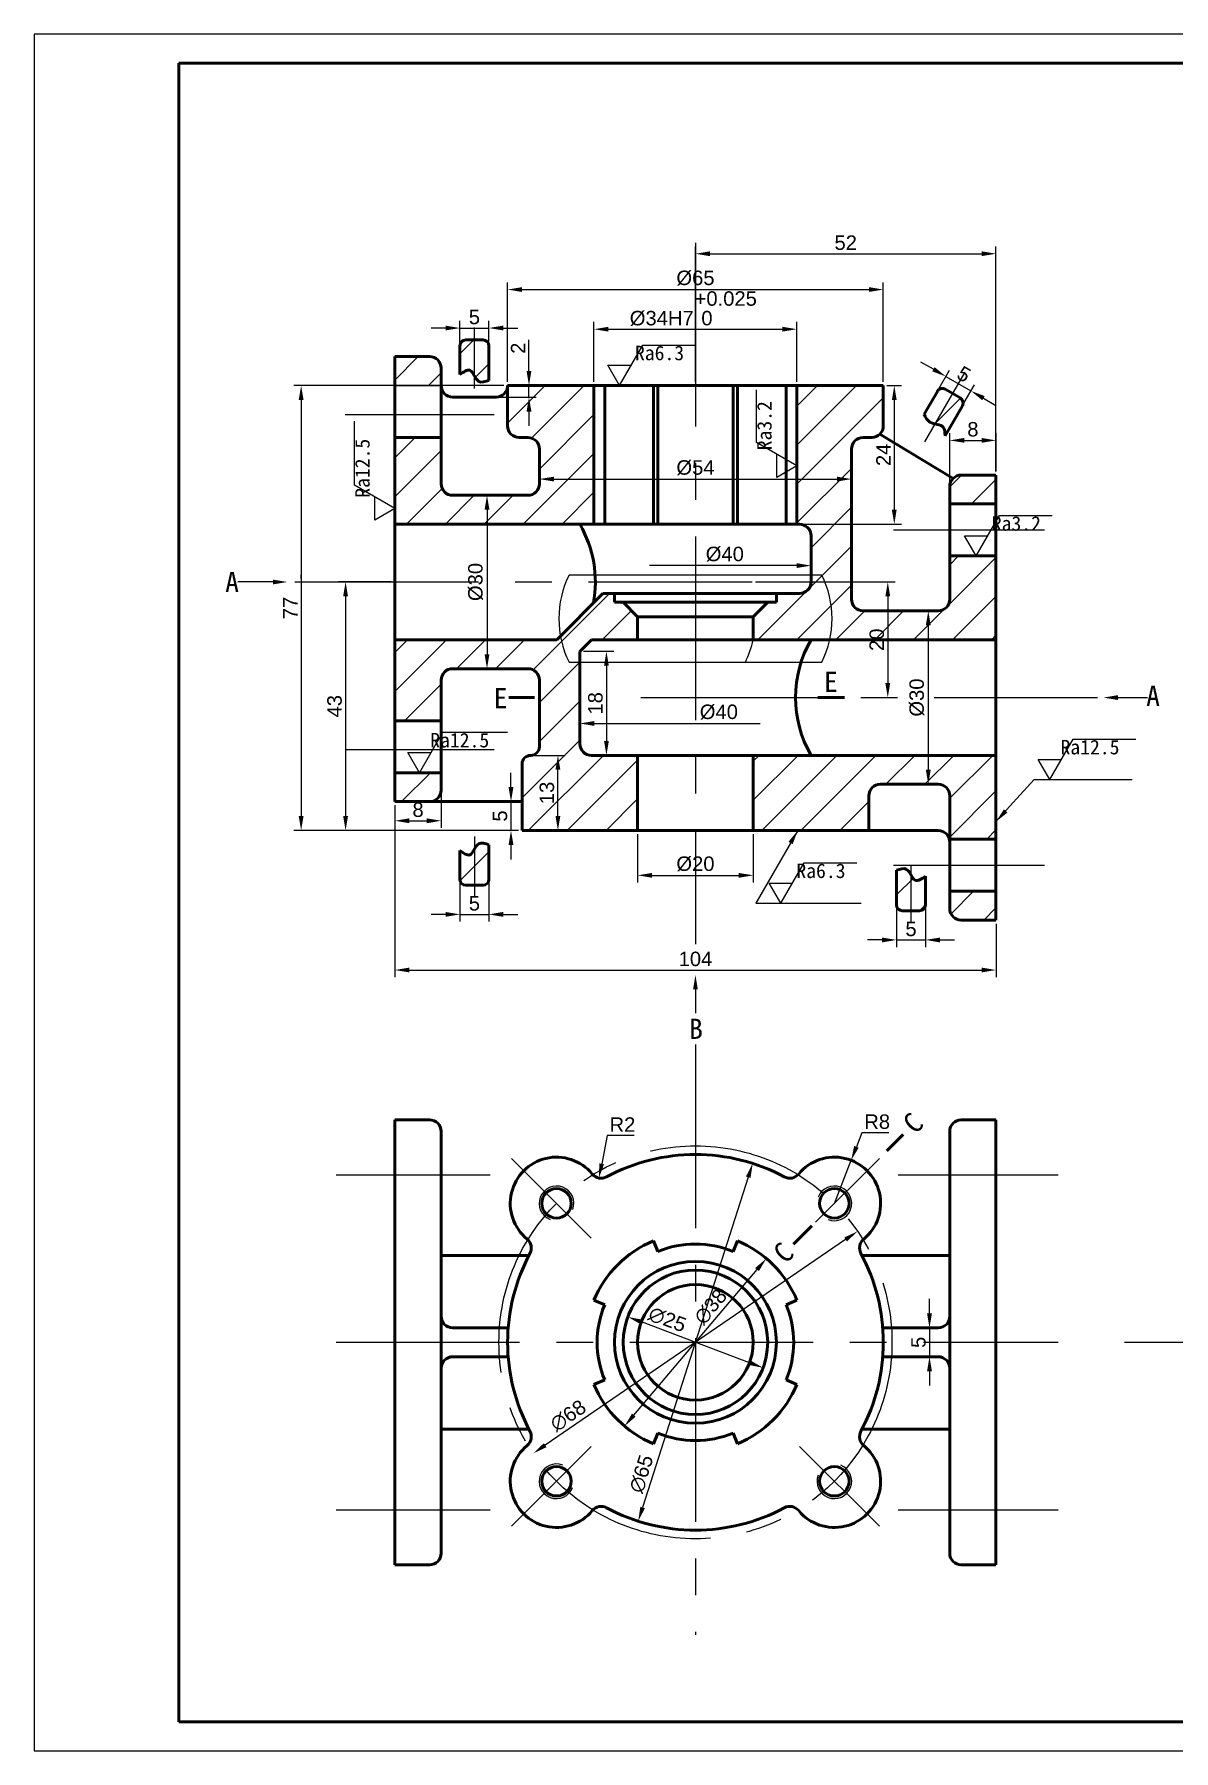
# Model space of a CAD drawing. Header units: millimetres. Extents: x 2036 to 2456, y 1451 to 1748.
# Drawn here: x 2036.3 to 2233.4, y 1450.7 to 1747.7 of the extents above; entities that cross this region are included whole.
import ezdxf

# ---------------------------------------------------------------- set-up
doc = ezdxf.new("R2010")
doc.units = ezdxf.units.MM
doc.linetypes.add('CENTER', pattern=[50.8, 31.75, -6.35, 6.35, -6.35])
doc.styles.get("Standard").update_dxf_attribs({"font": 'arial.ttf'})
doc.styles.add('样式 1', font='')
doc.styles.get('样式 1').set_extended_font_data('FangSong')
doc.dimstyles.new('副本 (4) ISO-25', dxfattribs={"dimtxt": 2.5, "dimasz": 2.5, "dimexe": 1.25, "dimexo": 0.625, "dimtad": 1, "dimtoh": 1, "dimdsep": 46, "dimtxsty": 'Standard', "dimcen": 2.5, "dimadec": 0, "dimazin": 0, "dimtp": 0.025, "dimtfac": 1, "dimtmove": 0, "dimatfit": 3, "dimfxl": 1, "dimarcsym": 0})
doc.dimstyles.new('副本 ISO-25', dxfattribs={"dimtxt": 2.5, "dimasz": 2.5, "dimexe": 1.25, "dimexo": 0.625, "dimtad": 1, "dimtxsty": 'Standard', "dimcen": 2.5, "dimadec": 0, "dimazin": 0, "dimtfac": 1, "dimtmove": 0, "dimatfit": 0, "dimfxl": 1, "dimarcsym": 0})

# ---------------------------------------------------------------- blocks, each defined once
blk = doc.blocks.new('*D11')
at = {"color": 0, "lineweight": -2, "transparency": 16777216}
for p, q in [((2118.21, 1687.53), (2118.21, 1704.76)), ((2120.71, 1703.51), (2180.71, 1703.51)), ((2183.21, 1687.53), (2183.21, 1704.76))]:
    blk.add_line(p, q, dxfattribs=at)
at = {"color": 0, "lineweight": -3, "transparency": 16777216}
for points in [[(2120.71, 1703.93), (2120.71, 1703.1), (2118.21, 1703.51)], [(2180.71, 1703.93), (2180.71, 1703.1), (2183.21, 1703.51)]]:
    blk.add_solid(points, dxfattribs=at)
at = {"layer": 'Defpoints', "color": 0, "lineweight": -3, "transparency": 16777216}
for p in [(2183.21, 1703.51), (2118.21, 1686.91), (2183.21, 1686.91)]:
    blk.add_point(p, dxfattribs=at)
at = {"color": 0, "lineweight": -3, "transparency": 16777216, "insert": (2150.71, 1705.49), "char_height": 2.5, "attachment_point": 5}
blk.add_mtext('%%c65', dxfattribs=at)
blk = doc.blocks.new('*D12')
at = {"color": 0, "lineweight": -2, "transparency": 16777216}
for p, q in [((2191.88, 1689.72), (2189.71, 1690.97)), ((2192.87, 1686.44), (2194.67, 1689.55)), ((2194.04, 1688.47), (2198.37, 1685.97)), ((2197.2, 1683.94), (2199, 1687.05)), ((2200.54, 1684.72), (2202.7, 1683.47))]:
    blk.add_line(p, q, dxfattribs=at)
at = {"color": 0, "lineweight": -3, "transparency": 16777216}
for points in [[(2192.09, 1690.08), (2191.67, 1689.36), (2194.04, 1688.47)], [(2200.75, 1685.08), (2200.33, 1684.36), (2198.37, 1685.97)]]:
    blk.add_solid(points, dxfattribs=at)
at = {"layer": 'Defpoints', "color": 0, "lineweight": -3, "transparency": 16777216}
for p in [(2192.56, 1685.9), (2198.37, 1685.97), (2196.89, 1683.4)]:
    blk.add_point(p, dxfattribs=at)
at = {"color": 0, "lineweight": -3, "transparency": 16777216, "insert": (2197.16, 1688.86), "char_height": 2.5, "attachment_point": 5, "rotation": 330}
blk.add_mtext('5', dxfattribs=at)
blk = doc.blocks.new('*D13')
at = {"color": 0, "lineweight": -2, "transparency": 16777216}
for p, q in [((2107.46, 1696.85), (2104.96, 1696.85)), ((2109.96, 1694.43), (2109.96, 1698.1)), ((2109.96, 1696.85), (2114.96, 1696.85)), ((2114.96, 1694.43), (2114.96, 1698.1)), ((2117.46, 1696.85), (2119.96, 1696.85))]:
    blk.add_line(p, q, dxfattribs=at)
at = {"color": 0, "lineweight": -3, "transparency": 16777216}
for points in [[(2107.46, 1697.27), (2107.46, 1696.44), (2109.96, 1696.85)], [(2117.46, 1697.27), (2117.46, 1696.44), (2114.96, 1696.85)]]:
    blk.add_solid(points, dxfattribs=at)
at = {"layer": 'Defpoints', "color": 0, "lineweight": -3, "transparency": 16777216}
for p in [(2114.96, 1696.85), (2109.96, 1693.8), (2114.96, 1693.8)]:
    blk.add_point(p, dxfattribs=at)
at = {"color": 0, "lineweight": -3, "transparency": 16777216, "insert": (2112.46, 1698.75), "char_height": 2.5, "attachment_point": 5}
blk.add_mtext('5', dxfattribs=at)
blk = doc.blocks.new('*D14')
at = {"color": 0, "lineweight": -2, "transparency": 16777216}
for p, q in [((2109.96, 1600.82), (2109.96, 1594.14)), ((2114.96, 1600.82), (2114.96, 1594.14)), ((2107.46, 1595.39), (2104.96, 1595.39)), ((2109.96, 1595.39), (2114.96, 1595.39)), ((2117.46, 1595.39), (2119.96, 1595.39))]:
    blk.add_line(p, q, dxfattribs=at)
at = {"color": 0, "transparency": 16777216}
for points in [[(2107.46, 1595.81), (2107.46, 1594.97), (2109.96, 1595.39)], [(2117.46, 1595.81), (2117.46, 1594.97), (2114.96, 1595.39)]]:
    blk.add_solid(points, dxfattribs=at)
at = {"layer": 'Defpoints', "color": 0, "transparency": 16777216}
for p in [(2109.96, 1601.44), (2114.96, 1601.44), (2114.96, 1595.39)]:
    blk.add_point(p, dxfattribs=at)
at = {"color": 0, "lineweight": -3, "transparency": 16777216, "insert": (2112.46, 1597.29), "char_height": 2.5, "attachment_point": 5}
blk.add_mtext('5', dxfattribs=at)
blk = doc.blocks.new('*D15')
at = {"color": 0, "lineweight": -2, "transparency": 16777216}
for p, q in [((2185.5, 1596.39), (2185.5, 1589.72)), ((2190.5, 1596.39), (2190.5, 1589.72)), ((2183, 1590.97), (2180.5, 1590.97)), ((2185.5, 1590.97), (2190.5, 1590.97)), ((2193, 1590.97), (2195.5, 1590.97))]:
    blk.add_line(p, q, dxfattribs=at)
at = {"color": 0, "lineweight": -3, "transparency": 16777216}
for points in [[(2183, 1591.38), (2183, 1590.55), (2185.5, 1590.97)], [(2193, 1591.38), (2193, 1590.55), (2190.5, 1590.97)]]:
    blk.add_solid(points, dxfattribs=at)
at = {"layer": 'Defpoints', "color": 0, "lineweight": -3, "transparency": 16777216}
for p in [(2185.5, 1597.01), (2190.5, 1597.01), (2190.5, 1590.97)]:
    blk.add_point(p, dxfattribs=at)
at = {"color": 0, "lineweight": -3, "transparency": 16777216, "insert": (2188, 1592.86), "char_height": 2.5, "attachment_point": 5}
blk.add_mtext('5', dxfattribs=at)
blk = doc.blocks.new('*D16')
at = {"color": 0, "lineweight": -2, "transparency": 16777216}
for p, q in [((2194.71, 1670.03), (2194.71, 1678.66)), ((2202.71, 1672.03), (2202.71, 1678.66)), ((2197.21, 1677.41), (2200.21, 1677.41))]:
    blk.add_line(p, q, dxfattribs=at)
at = {"color": 0, "transparency": 16777216}
for points in [[(2197.21, 1677.83), (2197.21, 1677), (2194.71, 1677.41)], [(2200.21, 1677.83), (2200.21, 1677), (2202.71, 1677.41)]]:
    blk.add_solid(points, dxfattribs=at)
at = {"layer": 'Defpoints', "color": 0, "transparency": 16777216}
for p in [(2202.71, 1677.41), (2194.71, 1669.41), (2202.71, 1671.41)]:
    blk.add_point(p, dxfattribs=at)
at = {"color": 0, "lineweight": -3, "transparency": 16777216, "insert": (2198.71, 1679.32), "char_height": 2.5, "attachment_point": 5}
blk.add_mtext('8', dxfattribs=at)
blk = doc.blocks.new('*D17')
at = {"color": 0, "lineweight": -2, "transparency": 16777216}
for p, q in [((2117.58, 1686.91), (2081.23, 1686.91)), ((2082.48, 1684.41), (2082.48, 1612.41)), ((2120.08, 1609.91), (2081.23, 1609.91))]:
    blk.add_line(p, q, dxfattribs=at)
at = {"color": 0, "lineweight": -3, "transparency": 16777216}
for points in [[(2082.06, 1684.41), (2082.9, 1684.41), (2082.48, 1686.91)], [(2082.06, 1612.41), (2082.9, 1612.41), (2082.48, 1609.91)]]:
    blk.add_solid(points, dxfattribs=at)
at = {"layer": 'Defpoints', "color": 0, "lineweight": -3, "transparency": 16777216}
for p in [(2118.21, 1686.91), (2082.48, 1609.91), (2120.71, 1609.91)]:
    blk.add_point(p, dxfattribs=at)
at = {"color": 0, "lineweight": -3, "transparency": 16777216, "insert": (2080.61, 1648.41), "char_height": 2.5, "attachment_point": 5, "rotation": 90}
blk.add_mtext('77', dxfattribs=at)
blk = doc.blocks.new('*D18')
at = {"color": 0, "lineweight": -2, "transparency": 16777216}
for p, q in [((2098.08, 1652.91), (2088.92, 1652.91)), ((2090.17, 1650.41), (2090.17, 1612.41)), ((2120.08, 1609.91), (2088.92, 1609.91))]:
    blk.add_line(p, q, dxfattribs=at)
at = {"color": 0, "lineweight": -3, "transparency": 16777216}
for points in [[(2089.75, 1650.41), (2090.59, 1650.41), (2090.17, 1652.91)], [(2089.75, 1612.41), (2090.59, 1612.41), (2090.17, 1609.91)]]:
    blk.add_solid(points, dxfattribs=at)
at = {"layer": 'Defpoints', "color": 0, "lineweight": -3, "transparency": 16777216}
for p in [(2098.71, 1652.91), (2090.17, 1609.91), (2120.71, 1609.91)]:
    blk.add_point(p, dxfattribs=at)
at = {"color": 0, "lineweight": -3, "transparency": 16777216, "insert": (2088.27, 1631.41), "char_height": 2.5, "attachment_point": 5, "rotation": 90}
blk.add_mtext('43', dxfattribs=at)
blk = doc.blocks.new('*D19')
at = {"color": 0, "lineweight": -2, "transparency": 16777216}
for p, q in [((2106.71, 1616.28), (2106.71, 1610.34)), ((2098.71, 1614.28), (2098.71, 1610.34)), ((2101.21, 1611.59), (2104.21, 1611.59))]:
    blk.add_line(p, q, dxfattribs=at)
at = {"color": 0, "lineweight": -3, "transparency": 16777216}
for points in [[(2101.21, 1612.01), (2101.21, 1611.17), (2098.71, 1611.59)], [(2104.21, 1612.01), (2104.21, 1611.17), (2106.71, 1611.59)]]:
    blk.add_solid(points, dxfattribs=at)
at = {"layer": 'Defpoints', "color": 0, "lineweight": -3, "transparency": 16777216}
for p in [(2106.71, 1616.91), (2098.71, 1614.91), (2106.71, 1611.59)]:
    blk.add_point(p, dxfattribs=at)
at = {"color": 0, "lineweight": -3, "transparency": 16777216, "insert": (2102.71, 1613.49), "char_height": 2.5, "attachment_point": 5}
blk.add_mtext('8', dxfattribs=at)
blk = doc.blocks.new('*D20')
at = {"color": 0, "lineweight": -2, "transparency": 16777216}
for p, q in [((2122.83, 1622.91), (2128.16, 1622.91)), ((2126.91, 1612.41), (2126.91, 1620.41)), ((2121.33, 1609.91), (2128.16, 1609.91))]:
    blk.add_line(p, q, dxfattribs=at)
at = {"color": 0, "lineweight": -3, "transparency": 16777216}
for points in [[(2126.49, 1620.41), (2127.33, 1620.41), (2126.91, 1622.91)], [(2126.49, 1612.41), (2127.33, 1612.41), (2126.91, 1609.91)]]:
    blk.add_solid(points, dxfattribs=at)
at = {"layer": 'Defpoints', "color": 0, "lineweight": -3, "transparency": 16777216}
for p in [(2122.21, 1622.91), (2126.91, 1622.91), (2120.71, 1609.91)]:
    blk.add_point(p, dxfattribs=at)
at = {"color": 0, "lineweight": -3, "transparency": 16777216, "insert": (2125.01, 1616.41), "char_height": 2.5, "attachment_point": 5, "rotation": 90}
blk.add_mtext('13', dxfattribs=at)
blk = doc.blocks.new('*D21')
at = {"color": 0, "lineweight": -2, "transparency": 16777216}
for p, q in [((2098.71, 1614.28), (2098.71, 1584.51)), ((2202.71, 1593.78), (2202.71, 1584.51)), ((2101.21, 1585.76), (2200.21, 1585.76))]:
    blk.add_line(p, q, dxfattribs=at)
at = {"color": 0, "lineweight": -3, "transparency": 16777216}
for points in [[(2101.21, 1586.18), (2101.21, 1585.35), (2098.71, 1585.76)], [(2200.21, 1586.18), (2200.21, 1585.35), (2202.71, 1585.76)]]:
    blk.add_solid(points, dxfattribs=at)
at = {"layer": 'Defpoints', "color": 0, "lineweight": -3, "transparency": 16777216}
for p in [(2098.71, 1614.91), (2202.71, 1594.41), (2202.71, 1585.76)]:
    blk.add_point(p, dxfattribs=at)
at = {"color": 0, "lineweight": -3, "transparency": 16777216, "insert": (2150.71, 1587.67), "char_height": 2.5, "attachment_point": 5}
blk.add_mtext('104', dxfattribs=at)
blk = doc.blocks.new('*D22')
at = {"color": 0, "lineweight": -2, "transparency": 16777216}
for p, q in [((2118.79, 1617.41), (2118.79, 1619.91)), ((2120.08, 1614.91), (2117.54, 1614.91)), ((2118.79, 1614.91), (2118.79, 1609.91)), ((2120.08, 1609.91), (2117.54, 1609.91)), ((2118.79, 1607.41), (2118.79, 1604.91))]:
    blk.add_line(p, q, dxfattribs=at)
at = {"color": 0, "lineweight": -3, "transparency": 16777216}
for points in [[(2118.37, 1617.41), (2119.21, 1617.41), (2118.79, 1614.91)], [(2118.37, 1607.41), (2119.21, 1607.41), (2118.79, 1609.91)]]:
    blk.add_solid(points, dxfattribs=at)
at = {"layer": 'Defpoints', "color": 0, "lineweight": -3, "transparency": 16777216}
for p in [(2120.71, 1614.91), (2118.79, 1609.91), (2120.71, 1609.91)]:
    blk.add_point(p, dxfattribs=at)
at = {"color": 0, "lineweight": -3, "transparency": 16777216, "insert": (2116.89, 1612.41), "char_height": 2.5, "attachment_point": 5, "rotation": 90}
blk.add_mtext('5', dxfattribs=at)
blk = doc.blocks.new('*D23')
at = {"color": 0, "lineweight": -2, "transparency": 16777216}
for p, q in [((2131.33, 1640.91), (2136.56, 1640.91)), ((2135.31, 1638.41), (2135.31, 1625.41)), ((2133.33, 1622.91), (2136.56, 1622.91))]:
    blk.add_line(p, q, dxfattribs=at)
at = {"color": 0, "transparency": 16777216}
for points in [[(2134.89, 1638.41), (2135.72, 1638.41), (2135.31, 1640.91)], [(2134.89, 1625.41), (2135.72, 1625.41), (2135.31, 1622.91)]]:
    blk.add_solid(points, dxfattribs=at)
at = {"layer": 'Defpoints', "color": 0, "transparency": 16777216}
for p in [(2130.71, 1640.91), (2132.71, 1622.91), (2135.31, 1622.91)]:
    blk.add_point(p, dxfattribs=at)
at = {"color": 0, "lineweight": -3, "transparency": 16777216, "insert": (2133.4, 1631.91), "char_height": 2.5, "attachment_point": 5, "rotation": 90}
blk.add_mtext('18', dxfattribs=at)
blk = doc.blocks.new('*D24')
at = {"color": 0, "lineweight": -2, "transparency": 16777216}
for p, q in [((2183.83, 1686.91), (2186.36, 1686.91)), ((2185.11, 1684.41), (2185.11, 1665.41)), ((2168.88, 1662.91), (2186.36, 1662.91))]:
    blk.add_line(p, q, dxfattribs=at)
at = {"color": 0, "lineweight": -3, "transparency": 16777216}
for points in [[(2184.69, 1684.41), (2185.52, 1684.41), (2185.11, 1686.91)], [(2184.69, 1665.41), (2185.52, 1665.41), (2185.11, 1662.91)]]:
    blk.add_solid(points, dxfattribs=at)
at = {"layer": 'Defpoints', "color": 0, "lineweight": -3, "transparency": 16777216}
for p in [(2183.21, 1686.91), (2168.26, 1662.91), (2185.11, 1662.91)]:
    blk.add_point(p, dxfattribs=at)
at = {"color": 0, "lineweight": -3, "transparency": 16777216, "insert": (2183.23, 1674.91), "char_height": 2.5, "attachment_point": 5, "rotation": 90}
blk.add_mtext('24', dxfattribs=at)
blk = doc.blocks.new('*D25')
at = {"color": 0, "lineweight": -2, "transparency": 16777216}
for p, q in [((2186.83, 1647.91), (2192.24, 1647.91)), ((2190.99, 1645.41), (2190.99, 1620.41)), ((2192.08, 1617.91), (2189.74, 1617.91))]:
    blk.add_line(p, q, dxfattribs=at)
at = {"color": 0, "lineweight": -3, "transparency": 16777216}
for points in [[(2190.57, 1645.41), (2191.41, 1645.41), (2190.99, 1647.91)], [(2190.57, 1620.41), (2191.41, 1620.41), (2190.99, 1617.91)]]:
    blk.add_solid(points, dxfattribs=at)
at = {"layer": 'Defpoints', "color": 0, "lineweight": -3, "transparency": 16777216}
for p in [(2186.21, 1647.91), (2190.99, 1617.91), (2192.71, 1617.91)]:
    blk.add_point(p, dxfattribs=at)
at = {"color": 0, "lineweight": -3, "transparency": 16777216, "insert": (2189.02, 1632.91), "char_height": 2.5, "attachment_point": 5, "rotation": 90}
blk.add_mtext('%%c30', dxfattribs=at)
blk = doc.blocks.new('*D26')
at = {"color": 0, "lineweight": -2, "transparency": 16777216}
for p, q in [((2177.71, 1673), (2177.71, 1669.46)), ((2123.71, 1671.25), (2123.71, 1671.96)), ((2126.21, 1670.71), (2175.21, 1670.71))]:
    blk.add_line(p, q, dxfattribs=at)
at = {"color": 0, "lineweight": -3, "transparency": 16777216}
for points in [[(2126.21, 1671.13), (2126.21, 1670.3), (2123.71, 1670.71)], [(2175.21, 1671.13), (2175.21, 1670.3), (2177.71, 1670.71)]]:
    blk.add_solid(points, dxfattribs=at)
at = {"layer": 'Defpoints', "color": 0, "lineweight": -3, "transparency": 16777216}
for p in [(2177.71, 1673.62), (2123.71, 1670.62), (2177.71, 1670.71)]:
    blk.add_point(p, dxfattribs=at)
at = {"color": 0, "lineweight": -3, "transparency": 16777216, "insert": (2150.71, 1672.68), "char_height": 2.5, "attachment_point": 5}
blk.add_mtext('%%c54', dxfattribs=at)
blk = doc.blocks.new('*D27')
at = {"color": 0, "lineweight": -2, "transparency": 16777216}
for p, q in [((2114.58, 1667.91), (2113.39, 1667.91)), ((2114.64, 1665.41), (2114.64, 1640.41)), ((2121.08, 1637.91), (2113.39, 1637.91))]:
    blk.add_line(p, q, dxfattribs=at)
at = {"color": 0, "lineweight": -3, "transparency": 16777216}
for points in [[(2114.22, 1665.41), (2115.06, 1665.41), (2114.64, 1667.91)], [(2114.22, 1640.41), (2115.06, 1640.41), (2114.64, 1637.91)]]:
    blk.add_solid(points, dxfattribs=at)
at = {"layer": 'Defpoints', "color": 0, "lineweight": -3, "transparency": 16777216}
for p in [(2115.21, 1667.91), (2114.64, 1637.91), (2121.71, 1637.91)]:
    blk.add_point(p, dxfattribs=at)
at = {"color": 0, "lineweight": -3, "transparency": 16777216, "insert": (2112.67, 1652.91), "char_height": 2.5, "attachment_point": 5, "rotation": 90}
blk.add_mtext('%%c30', dxfattribs=at)
blk = doc.blocks.new('*D28')
at = {"color": 0, "lineweight": -2, "transparency": 16777216}
for p, q in [((2121.9, 1689.41), (2121.9, 1694.81)), ((2116.83, 1684.91), (2123.15, 1684.91)), ((2118.83, 1686.91), (2123.15, 1686.91)), ((2121.9, 1684.91), (2121.9, 1686.91)), ((2121.9, 1682.41), (2121.9, 1679.91))]:
    blk.add_line(p, q, dxfattribs=at)
at = {"color": 0, "lineweight": -3, "transparency": 16777216}
for points in [[(2121.49, 1689.41), (2122.32, 1689.41), (2121.9, 1686.91)], [(2121.49, 1682.41), (2122.32, 1682.41), (2121.9, 1684.91)]]:
    blk.add_solid(points, dxfattribs=at)
at = {"layer": 'Defpoints', "color": 0, "lineweight": -3, "transparency": 16777216}
for p in [(2116.21, 1684.91), (2118.21, 1686.91), (2121.9, 1686.91)]:
    blk.add_point(p, dxfattribs=at)
at = {"color": 0, "lineweight": -3, "transparency": 16777216, "insert": (2120.02, 1693.36), "char_height": 2.5, "attachment_point": 5, "rotation": 90}
blk.add_mtext('2', dxfattribs=at)
blk = doc.blocks.new('*D40')
at = {"color": 0, "lineweight": -2, "transparency": 16777216}
blk.add_line((2159.85, 1549.91), (2141.56, 1492.77), dxfattribs=at)
at = {"color": 0, "transparency": 16777216}
for points in [[(2159.45, 1550.04), (2160.24, 1549.79), (2160.61, 1552.29)], [(2141.17, 1492.89), (2141.96, 1492.64), (2140.8, 1490.39)]]:
    blk.add_solid(points, dxfattribs=at)
at = {"layer": 'Defpoints', "color": 0, "transparency": 16777216}
for p in [(2160.61, 1552.29), (2140.8, 1490.39)]:
    blk.add_point(p, dxfattribs=at)
at = {"color": 0, "transparency": 16777216, "insert": (2141.35, 1498.58), "char_height": 2.5, "attachment_point": 5, "rotation": 72.2574}
blk.add_mtext('∅65', dxfattribs=at)

msp = doc.modelspace()

# ---------------------------------------------------------------- hatches: boundary and pattern name
at = {"lineweight": -3}
h = msp.add_hatch(dxfattribs=at)
h.set_pattern_fill('ANSI31', color=256, scale=1.5)
edge = h.paths.add_edge_path()
edge.add_arc((2113.955, 1693.8), 1, 0, 90)
edge.add_line((2113.955, 1694.8), (2112.455, 1694.8))
edge.add_line((2112.455, 1694.8), (2112.455, 1688.59))
edge.add_spline(control_points=[(2112.455, 1688.59), (2112.673, 1688.202), (2113.239, 1687.218), (2114.312, 1687.582), (2114.955, 1687.8)], knot_values=[3.1613842, 3.1613842, 3.1613842, 3.1613842, 4.3339915, 6.090377, 6.090377, 6.090377, 6.090377], degree=3, periodic=0)
edge.add_line((2114.955, 1687.8), (2114.955, 1693.8))
edge = h.paths.add_edge_path()
edge.add_line((2112.455, 1694.8), (2110.955, 1694.8))
edge.add_arc((2110.955, 1693.8), 1, 90, 180)
edge.add_line((2109.955, 1693.8), (2109.955, 1688.8))
edge.add_spline(control_points=[(2109.955, 1688.8), (2110.591, 1689.264), (2111.658, 1690.042), (2112.218, 1689.013), (2112.455, 1688.59)], knot_values=[0, 0, 0, 0, 1.8821937, 3.1613842, 3.1613842, 3.1613842, 3.1613842], degree=3, periodic=0)
edge.add_line((2112.455, 1688.59), (2112.455, 1694.8))
h = msp.add_hatch(dxfattribs=at)
h.set_pattern_fill('ANSI31', color=256, scale=1.5)
h.paths.add_polyline_path([(2202.705, 1594.408), (2202.705, 1599.408), (2194.705, 1599.408), (2194.705, 1596.408, 0.4142136), (2196.705, 1594.408)])
h.paths.add_polyline_path([(2196.705, 1671.408, 0.4142136), (2194.705, 1669.408), (2194.705, 1666.408), (2202.705, 1666.408), (2202.705, 1671.408)], flags=17)
h.paths.add_polyline_path([(2098.705, 1691.908), (2098.705, 1686.908), (2106.705, 1686.908), (2106.705, 1689.908, 0.4142136), (2104.705, 1691.908)])
h.paths.add_polyline_path([(2098.705, 1662.908), (2133.152, 1662.908), (2133.152, 1686.908), (2118.205, 1686.908), (2118.205, 1679.908, 0.4142136), (2120.205, 1677.908), (2121.705, 1677.908, -0.4142136), (2123.705, 1675.908), (2123.705, 1669.908, -0.4142136), (2121.705, 1667.908), (2108.705, 1667.908, -0.4142136), (2106.705, 1669.908), (2106.705, 1677.908), (2098.705, 1677.908)])
h.paths.add_polyline_path([(2177.705, 1675.908, -0.4142136), (2179.705, 1677.908), (2181.205, 1677.908, 0.4142136), (2183.205, 1679.908), (2183.205, 1686.908), (2168.259, 1686.908), (2168.259, 1662.908), (2168.705, 1662.908, -0.4142136), (2170.705, 1660.908), (2170.705, 1652.908, -0.4142136), (2168.705, 1650.908), (2164.705, 1650.908), (2164.705, 1649.408), (2163.205, 1649.408), (2160.705, 1646.908), (2160.705, 1642.908), (2202.705, 1642.908), (2202.705, 1657.408), (2194.705, 1657.408), (2194.705, 1649.908, -0.4142136), (2192.705, 1647.908), (2179.705, 1647.908, -0.4142136), (2177.705, 1649.908)])
h.paths.add_polyline_path([(2194.705, 1615.908), (2194.705, 1608.408), (2202.705, 1608.408), (2202.705, 1622.908), (2160.705, 1622.908), (2160.705, 1609.908), (2180.705, 1609.908), (2180.705, 1615.908, -0.4142136), (2182.705, 1617.908), (2192.705, 1617.908, -0.4142136)])
h.paths.add_polyline_path([(2104.705, 1614.908, 0.4142136), (2106.705, 1616.908), (2106.705, 1619.908), (2098.705, 1619.908), (2098.705, 1614.908)], flags=17)
h.paths.add_polyline_path([(2123.705, 1635.908), (2123.705, 1624.408, -0.4142136), (2122.205, 1622.908, 0.4142136), (2120.705, 1621.408), (2120.705, 1609.908), (2140.705, 1609.908), (2140.705, 1622.908), (2132.705, 1622.908, -0.4142136), (2130.705, 1624.908), (2130.705, 1640.908), (2132.705, 1642.908), (2140.705, 1642.908), (2140.705, 1646.908), (2138.205, 1649.408), (2136.705, 1649.408), (2136.705, 1650.908), (2134.705, 1650.908), (2126.705, 1642.908), (2098.705, 1642.908), (2098.705, 1628.908), (2106.705, 1628.908), (2106.705, 1635.908, -0.4142136), (2108.705, 1637.908), (2121.705, 1637.908, -0.4142136)])
h = msp.add_hatch(dxfattribs=at)
h.set_pattern_fill('ANSI31', color=256, scale=1.5)
edge = h.paths.add_edge_path()
edge.add_line((2195.222, 1685.513), (2193.923, 1686.263))
edge.add_arc((2193.423, 1685.397), 1, 60, 150)
edge.add_line((2192.557, 1685.897), (2190.274, 1681.942))
edge.add_spline(control_points=[(2190.274, 1681.942), (2190.538, 1681.403), (2190.943, 1680.576), (2191.862, 1680.328), (2192.187, 1680.254)], knot_values=[0, 0, 0, 0, 1.7011473, 2.6141465, 2.6141465, 2.6141465, 2.6141465], degree=3, periodic=0)
edge.add_line((2192.187, 1680.254), (2195.222, 1685.513))
edge = h.paths.add_edge_path()
edge.add_arc((2196.022, 1683.897), 1, 330, 420)
edge.add_line((2196.522, 1684.763), (2195.222, 1685.513))
edge.add_line((2195.222, 1685.513), (2192.187, 1680.254))
edge.add_spline(control_points=[(2192.187, 1680.254), (2192.741, 1680.128), (2193.853, 1679.95), (2193.883, 1678.788), (2193.897, 1678.217)], knot_values=[2.6141465, 2.6141465, 2.6141465, 2.6141465, 4.1717069, 5.6789235, 5.6789235, 5.6789235, 5.6789235], degree=3, periodic=0)
edge.add_line((2193.897, 1678.217), (2196.888, 1683.397))
h = msp.add_hatch(dxfattribs=at)
h.set_pattern_fill('ANSI31', color=256, scale=1.5)
h.set_pattern_definition([(45, (0, -3.5737), (-3.367596, 3.367596), [])])
edge = h.paths.add_edge_path()
edge.add_arc((2113.955, 1601.441), 1, 270, 360, ccw=False)
edge.add_line((2113.955, 1600.441), (2112.455, 1600.441))
edge.add_line((2112.455, 1600.441), (2112.455, 1606.651))
edge.add_spline(control_points=[(2112.455, 1606.651), (2112.673, 1607.039), (2113.239, 1608.024), (2114.312, 1607.66), (2114.955, 1607.441)], knot_values=[3.1613842, 3.1613842, 3.1613842, 3.1613842, 4.3339915, 6.090377, 6.090377, 6.090377, 6.090377], degree=3, periodic=0)
edge.add_line((2114.955, 1607.441), (2114.955, 1601.441))
edge = h.paths.add_edge_path()
edge.add_line((2112.455, 1600.441), (2110.955, 1600.441))
edge.add_arc((2110.955, 1601.441), 1, 180, 270, ccw=False)
edge.add_line((2109.955, 1601.441), (2109.955, 1606.441))
edge.add_spline(control_points=[(2109.955, 1606.441), (2110.591, 1605.978), (2111.658, 1605.2), (2112.218, 1606.228), (2112.455, 1606.651)], knot_values=[0, 0, 0, 0, 1.8821937, 3.1613842, 3.1613842, 3.1613842, 3.1613842], degree=3, periodic=0)
edge.add_line((2112.455, 1606.651), (2112.455, 1600.441))
h = msp.add_hatch(dxfattribs=at)
h.set_pattern_fill('ANSI31', color=256, scale=1.5)
h.set_pattern_definition([(45, (-0.956, 5), (-3.367596, 3.367596), [])])
edge = h.paths.add_edge_path()
edge.add_arc((2186.499, 1597.015), 1, 180, 270)
edge.add_line((2186.499, 1596.015), (2187.999, 1596.015))
edge.add_line((2187.999, 1596.015), (2187.999, 1602.225))
edge.add_spline(control_points=[(2187.999, 1602.225), (2187.782, 1602.613), (2187.216, 1603.597), (2186.143, 1603.233), (2185.499, 1603.015)], knot_values=[3.1613842, 3.1613842, 3.1613842, 3.1613842, 4.3339915, 6.090377, 6.090377, 6.090377, 6.090377], degree=3, periodic=0)
edge.add_line((2185.499, 1603.015), (2185.499, 1597.015))
edge = h.paths.add_edge_path()
edge.add_line((2187.999, 1596.015), (2189.499, 1596.015))
edge.add_arc((2189.499, 1597.015), 1, 270, 360)
edge.add_line((2190.499, 1597.015), (2190.499, 1602.015))
edge.add_spline(control_points=[(2190.499, 1602.015), (2189.864, 1601.552), (2188.797, 1600.774), (2188.237, 1601.802), (2187.999, 1602.225)], knot_values=[0, 0, 0, 0, 1.8821937, 3.1613842, 3.1613842, 3.1613842, 3.1613842], degree=3, periodic=0)
edge.add_line((2187.999, 1602.225), (2187.999, 1596.015))

# ---------------------------------------------------------------- linework, layer by layer
for p, q in [((2456.317, 1747.677), (2036.317, 1747.677)), ((2036.317, 1747.677), (2036.317, 1450.677)), ((2077.605, 1652.908), (2071.525, 1652.908)), ((2082.481, 1653.533), (2082.481, 1654.158)), ((2223.817, 1632.908), (2228.909, 1632.908)), ((2150.705, 1582.399), (2150.705, 1578.321)), ((2036.317, 1450.677), (2456.317, 1450.677))]:
    msp.add_line(p, q)
at = {"lineweight": 50}
for p, q in [((2451.317, 1742.677), (2061.317, 1742.677)), ((2061.317, 1742.677), (2061.317, 1455.677)), ((2109.955, 1693.8), (2109.955, 1688.8)), ((2112.455, 1694.8), (2110.955, 1694.8)), ((2112.455, 1694.8), (2113.955, 1694.8)), ((2114.955, 1693.8), (2114.955, 1687.8)), ((2098.705, 1691.908), (2098.705, 1614.908)), ((2098.705, 1691.908), (2104.705, 1691.908)), ((2106.705, 1689.908), (2106.705, 1669.908)), ((2108.705, 1684.908), (2116.205, 1684.908)), ((2118.205, 1686.908), (2183.205, 1686.908)), ((2118.205, 1686.908), (2118.205, 1679.908)), ((2133.152, 1662.908), (2133.152, 1686.908)), ((2134.999, 1662.908), (2134.999, 1686.908)), ((2143.434, 1662.908), (2143.434, 1686.908)), ((2144.2, 1662.908), (2144.2, 1686.908)), ((2157.211, 1662.908), (2157.211, 1686.908)), ((2157.976, 1662.908), (2157.976, 1686.908)), ((2166.411, 1662.908), (2166.411, 1686.908)), ((2168.259, 1662.908), (2168.259, 1686.908)), ((2183.205, 1686.908), (2183.205, 1679.908)), ((2190.274, 1681.942), (2192.557, 1685.897)), ((2195.222, 1685.513), (2193.923, 1686.263)), ((2195.222, 1685.513), (2196.522, 1684.763)), ((2193.897, 1678.217), (2196.888, 1683.397)), ((2182.62, 1678.493), (2195.291, 1670.822)), ((2098.705, 1677.908), (2106.705, 1677.908)), ((2120.205, 1677.908), (2121.705, 1677.908)), ((2123.705, 1675.908), (2123.705, 1669.908)), ((2177.705, 1675.908), (2177.705, 1649.908)), ((2179.705, 1677.908), (2181.205, 1677.908)), ((2194.705, 1669.408), (2194.705, 1649.908)), ((2196.705, 1671.408), (2202.705, 1671.408)), ((2202.705, 1671.408), (2202.705, 1594.408)), ((2108.705, 1667.908), (2121.705, 1667.908)), ((2194.705, 1666.408), (2202.705, 1666.408)), ((2098.705, 1662.908), (2168.705, 1662.908)), ((2170.705, 1660.908), (2170.705, 1652.908)), ((2194.705, 1657.408), (2202.705, 1657.408)), ((2134.705, 1650.908), (2126.705, 1642.908)), ((2134.705, 1650.908), (2168.705, 1650.908)), ((2136.705, 1650.908), (2136.705, 1649.408)), ((2136.705, 1649.408), (2164.705, 1649.408)), ((2140.705, 1646.908), (2138.205, 1649.408)), ((2160.705, 1646.908), (2163.205, 1649.408)), ((2164.705, 1650.908), (2164.705, 1649.408)), ((2140.705, 1646.908), (2140.705, 1642.908)), ((2140.705, 1646.908), (2160.705, 1646.908)), ((2160.705, 1646.908), (2160.705, 1642.908)), ((2179.705, 1647.908), (2192.705, 1647.908)), ((2098.705, 1642.908), (2126.705, 1642.908)), ((2130.705, 1640.908), (2132.705, 1642.908)), ((2132.705, 1642.908), (2202.705, 1642.908)), ((2130.705, 1640.908), (2130.705, 1624.908)), ((2108.705, 1637.908), (2121.705, 1637.908)), ((2106.705, 1635.908), (2106.705, 1616.908)), ((2123.705, 1635.908), (2123.705, 1624.408)), ((2122.876, 1632.908), (2118.399, 1632.908)), ((2171.875, 1632.908), (2176.523, 1632.908)), ((2098.705, 1628.908), (2106.705, 1628.908)), ((2132.705, 1622.908), (2202.705, 1622.908)), ((2140.705, 1622.908), (2140.705, 1609.908)), ((2160.705, 1622.908), (2160.705, 1609.908)), ((2098.705, 1619.908), (2106.705, 1619.908)), ((2120.705, 1621.408), (2120.705, 1609.908)), ((2180.705, 1615.908), (2180.705, 1609.908)), ((2182.705, 1617.908), (2192.705, 1617.908)), ((2194.705, 1615.908), (2194.705, 1596.408)), ((2098.705, 1614.908), (2120.705, 1614.908)), ((2120.705, 1609.908), (2192.705, 1609.908)), ((2114.955, 1601.441), (2114.955, 1607.441)), ((2194.705, 1608.408), (2202.705, 1608.408)), ((2109.955, 1601.441), (2109.955, 1606.441)), ((2185.499, 1597.015), (2185.499, 1603.015)), ((2190.499, 1597.015), (2190.499, 1602.015)), ((2112.455, 1600.441), (2110.955, 1600.441)), ((2112.455, 1600.441), (2113.955, 1600.441)), ((2194.705, 1599.408), (2202.705, 1599.408)), ((2187.999, 1596.015), (2186.499, 1596.015)), ((2187.999, 1596.015), (2189.499, 1596.015)), ((2196.705, 1594.408), (2202.705, 1594.408)), ((2098.705, 1559.84), (2098.705, 1482.84)), ((2098.705, 1559.84), (2104.705, 1559.84)), ((2196.705, 1559.84), (2202.705, 1559.84)), ((2202.705, 1559.84), (2202.705, 1482.84)), ((2106.705, 1557.84), (2106.705, 1484.84)), ((2183.814, 1554.473), (2186.662, 1557.321)), ((2194.705, 1557.84), (2194.705, 1484.84)), ((2170.862, 1541.521), (2167.692, 1538.351)), ((2144.2, 1537.045), (2143.434, 1538.893)), ((2157.211, 1537.045), (2157.976, 1538.893)), ((2106.705, 1536.34), (2121.874, 1536.34)), ((2179.537, 1536.34), (2194.705, 1536.34)), ((2134.999, 1527.845), (2133.152, 1528.611)), ((2166.411, 1527.845), (2168.259, 1528.611)), ((2108.705, 1523.84), (2118.302, 1523.84)), ((2183.109, 1523.84), (2192.705, 1523.84)), ((2108.705, 1518.84), (2118.302, 1518.84)), ((2183.109, 1518.84), (2192.705, 1518.84)), ((2134.999, 1514.834), (2133.152, 1514.069)), ((2166.411, 1514.834), (2168.259, 1514.069)), ((2106.705, 1506.34), (2121.874, 1506.34)), ((2179.537, 1506.34), (2194.705, 1506.34)), ((2144.2, 1505.634), (2143.434, 1503.786)), ((2157.211, 1505.634), (2157.976, 1503.786)), ((2098.705, 1482.84), (2104.705, 1482.84)), ((2196.705, 1482.84), (2202.705, 1482.84)), ((2061.317, 1455.677), (2451.317, 1455.677))]:
    msp.add_line(p, q, dxfattribs=at)
at = {"linetype": 'CENTER', "lineweight": -3}
for p, q in [((2150.705, 1711.574), (2150.705, 1590.246)), ((2090.114, 1681.908), (2115.858, 1681.908)), ((2184.988, 1661.908), (2211.092, 1661.908)), ((2081.415, 1652.908), (2160.495, 1652.908)), ((2141.227, 1632.908), (2220.259, 1632.908)), ((2184.988, 1603.908), (2211.092, 1603.908)), ((2150.705, 1572.852), (2150.705, 1470.703)), ((2088.537, 1550.34), (2115.213, 1550.34)), ((2185.756, 1550.34), (2213.481, 1550.34)), ((2088.537, 1521.34), (2213.481, 1521.34)), ((2224.966, 1521.34), (2322.949, 1521.34)), ((2088.537, 1492.34), (2115.213, 1492.34)), ((2185.756, 1492.34), (2213.481, 1492.34))]:
    msp.add_line(p, q, dxfattribs=at)
at = {"lineweight": -3}
for p, q in [((2150.705, 1687.533), (2150.705, 1710.96)), ((2202.705, 1672.033), (2202.705, 1710.96)), ((2153.205, 1709.71), (2200.205, 1709.71)), ((2112.455, 1686.388), (2112.455, 1696.946)), ((2133.152, 1687.533), (2133.152, 1697.902)), ((2135.652, 1696.652), (2165.759, 1696.652)), ((2168.259, 1687.533), (2168.259, 1697.902)), ((2137.543, 1686.908), (2141.584, 1693.908)), ((2141.584, 1693.908), (2150.705, 1693.908)), ((2137.543, 1686.908), (2135.522, 1690.408)), ((2135.522, 1690.408), (2139.564, 1690.408)), ((2190.415, 1677.186), (2197.357, 1689.21)), ((2098.705, 1686.908), (2106.705, 1686.908)), ((2118.205, 1686.908), (2118.205, 1686.908)), ((2161.259, 1677.041), (2161.259, 1686.162)), ((2091.705, 1669.681), (2091.705, 1680.74)), ((2168.259, 1673), (2161.259, 1677.041)), ((2164.759, 1670.979), (2164.759, 1675.02)), ((2168.259, 1673), (2164.759, 1670.979)), ((2098.705, 1665.64), (2091.705, 1669.681)), ((2095.205, 1663.619), (2095.205, 1667.661)), ((2098.705, 1665.64), (2095.205, 1663.619)), ((2199.279, 1657.408), (2203.321, 1664.408)), ((2203.321, 1664.408), (2212.442, 1664.408)), ((2199.279, 1657.408), (2197.259, 1660.908)), ((2197.259, 1660.908), (2201.3, 1660.908)), ((2168.205, 1655.74), (2142.727, 1655.74)), ((2161.12, 1652.908), (2185.232, 1652.908)), ((2183.982, 1650.408), (2183.982, 1635.408)), ((2133.205, 1628.428), (2161.908, 1628.428)), ((2102.974, 1619.908), (2107.015, 1626.908)), ((2107.015, 1626.908), (2118.214, 1626.908)), ((2212.022, 1618.706), (2216.064, 1625.706)), ((2216.064, 1625.706), (2225.185, 1625.706)), ((2225.185, 1625.706), (2226.929, 1625.706)), ((2090.114, 1623.908), (2115.858, 1623.908)), ((2102.974, 1619.908), (2100.953, 1623.408)), ((2100.953, 1623.408), (2104.995, 1623.408)), ((2122.205, 1622.908), (2122.205, 1622.908)), ((2212.022, 1618.706), (2210.001, 1622.206)), ((2210.001, 1622.206), (2214.043, 1622.206)), ((2202.705, 1611.44), (2209.308, 1618.706)), ((2209.308, 1618.706), (2226.281, 1618.706)), ((2168.408, 1609.908), (2161.132, 1597.306)), ((2112.455, 1608.853), (2112.455, 1598.296)), ((2140.705, 1609.283), (2140.705, 1600.896)), ((2160.705, 1609.283), (2160.705, 1600.896)), ((2165.473, 1597.306), (2169.514, 1604.306)), ((2169.514, 1604.306), (2178.635, 1604.306)), ((2187.999, 1603.908), (2187.999, 1593.869)), ((2143.205, 1602.146), (2158.205, 1602.146)), ((2165.473, 1597.306), (2163.452, 1600.806)), ((2163.452, 1600.806), (2167.493, 1600.806)), ((2161.132, 1597.306), (2179.391, 1597.306)), ((2135.447, 1557.142), (2134.482, 1552.226)), ((2140.078, 1557.142), (2135.447, 1557.142)), ((2179.503, 1557.604), (2178.555, 1555.166)), ((2184.165, 1557.604), (2179.503, 1557.604)), ((2132.679, 1539.366), (2118.886, 1553.159)), ((2171.501, 1542.135), (2182.525, 1553.159)), ((2174.747, 1545.381), (2177.648, 1552.837)), ((2176.696, 1539.137), (2124.715, 1503.542)), ((2140.046, 1508.745), (2161.365, 1533.934)), ((2191.202, 1526.34), (2191.202, 1528.84)), ((2160.064, 1517.815), (2141.347, 1524.864)), ((2191.202, 1523.84), (2191.202, 1518.84)), ((2191.202, 1516.34), (2191.202, 1513.84)), ((2132.679, 1503.313), (2118.886, 1489.52)), ((2168.732, 1503.313), (2182.525, 1489.52))]:
    msp.add_line(p, q, dxfattribs=at)
at = {"color": 1, "lineweight": -3}
for points in [[(2172.581, 1654.097), (2128.83, 1654.097)], [(2128.83, 1639.032), (2128.83, 1639.032), (2172.581, 1639.032)]]:
    msp.add_lwpolyline(points, dxfattribs=at)
at = {"linetype": 'CENTER', "lineweight": -3}
msp.add_circle((2150.705, 1521.34), 34, dxfattribs=at)
at = {"lineweight": 50}
for centre, radius in [((2126.664, 1545.381), 2.55), ((2174.747, 1545.381), 2.55), ((2150.705, 1521.34), 14), ((2150.705, 1521.34), 12.5), ((2150.705, 1521.34), 10), ((2126.664, 1497.298), 2.55), ((2174.747, 1497.298), 2.55)]:
    msp.add_circle(centre, radius, dxfattribs=at)
for centre, radius, start, end in [((2110.955, 1693.8), 1, 90, 180), ((2113.955, 1693.8), 1, 0, 90), ((2104.705, 1689.908), 2, 0, 90), ((2108.705, 1686.908), 2, 180, 270), ((2116.205, 1686.908), 2, 270, 0), ((2193.423, 1685.397), 1, 60, 150), ((2196.022, 1683.897), 1, 330, 60), ((2120.205, 1679.908), 2, 180, 270), ((2181.205, 1679.908), 2, 270, 0), ((2121.705, 1675.908), 2, 0, 90), ((2179.705, 1675.908), 2, 90, 180), ((2108.705, 1669.908), 2, 180, 270), ((2121.705, 1669.908), 2, 270, 0), ((2196.705, 1669.408), 2, 90, 180), ((2113.385, 1652.908), 20, 349.46172, 30), ((2168.705, 1660.908), 2, 0, 90), ((2168.705, 1652.908), 2, 270, 0), ((2179.705, 1649.908), 2, 180, 270), ((2192.705, 1649.908), 2, 270, 0), ((2188.026, 1632.908), 20, 150, 210), ((2108.705, 1635.908), 2, 90, 180), ((2121.705, 1635.908), 2, 0, 90), ((2132.705, 1624.908), 2, 180, 270), ((2122.205, 1621.408), 1.5, 90, 180), ((2122.205, 1624.408), 1.5, 270, 0), ((2104.705, 1616.908), 2, 270, 0), ((2182.705, 1615.908), 2, 90, 180), ((2192.705, 1615.908), 2, 0, 90), ((2192.705, 1607.908), 2, 0, 90), ((2110.955, 1601.441), 1, 180, 270), ((2113.955, 1601.441), 1, 270, 360), ((2186.499, 1597.015), 1, 180, 270), ((2189.499, 1597.015), 1, 270, 0), ((2196.705, 1596.408), 2, 180, 270), ((2104.705, 1557.84), 2, 0, 90), ((2196.705, 1557.84), 2, 90, 180), ((2126.664, 1545.381), 8, 39.45133, 230.54867), ((2150.705, 1521.34), 32.5, 61.76799, 118.23201), ((2174.747, 1545.381), 8, 309.45133, 140.54867), ((2134.385, 1551.735), 2, 219.45133, 298.23201), ((2167.025, 1551.735), 2, 241.76799, 320.54867), ((2120.309, 1537.66), 2, 331.76799, 50.54867), ((2150.705, 1521.34), 19, 112.5, 157.5), ((2150.705, 1521.34), 19, 22.5, 67.5), ((2181.101, 1537.66), 2, 129.45133, 208.23201), ((2150.705, 1521.34), 32.5, 151.76799, 208.23201), ((2150.705, 1521.34), 17, 67.5, 112.5), ((2150.705, 1521.34), 32.5, 331.76799, 28.23201), ((2150.705, 1521.34), 17, 157.5, 202.5), ((2150.705, 1521.34), 17, 337.5, 22.5), ((2108.705, 1525.84), 2, 180, 270), ((2192.705, 1525.84), 2, 270, 0), ((2108.705, 1516.84), 2, 90, 180), ((2192.705, 1516.84), 2, 360, 90), ((2150.705, 1521.34), 19, 202.5, 247.5), ((2150.705, 1521.34), 19, 292.5, 337.5), ((2120.309, 1505.02), 2, 309.45133, 28.23201), ((2181.101, 1505.02), 2, 151.76799, 230.54867), ((2126.664, 1497.298), 8, 129.45133, 320.54867), ((2150.705, 1521.34), 17, 247.5, 292.5), ((2174.747, 1497.298), 8, 219.45133, 50.54867), ((2134.385, 1490.944), 2, 61.76799, 140.54867), ((2150.705, 1521.34), 32.5, 241.76799, 298.23201), ((2167.025, 1490.944), 2, 39.45133, 118.23201), ((2104.705, 1484.84), 2, 270, 0), ((2196.705, 1484.84), 2, 180, 270)]:
    msp.add_arc(centre, radius, start, end, dxfattribs=at)
at = {"color": 1, "lineweight": -3}
for centre, start, end in [((2144.087, 1646.564), 153.7254, 206.2746), ((2157.323, 1646.564), 333.7254, 26.2746)]:
    msp.add_arc(centre, 17.016, start, end, dxfattribs=at)
at = {"lineweight": -3}
for centre, radius, start, end in [((2144.087, 1646.564), 17.016, 333.7254, 347.58987), ((2126.664, 1545.381), 3, 339.0549, 248.80187), ((2174.747, 1545.381), 3, 249.0549, 158.80187), ((2126.664, 1497.298), 3, 69.0549, 338.80187), ((2174.747, 1497.298), 3, 159.0549, 68.80187)]:
    msp.add_arc(centre, radius, start, end, dxfattribs=at)
at = {"lineweight": 50}
for points in [[(2109.955, 1688.8), (2111.682, 1689.55), (2113.207, 1687.63), (2114.955, 1687.8)], [(2190.274, 1681.942), (2191.283, 1680.572), (2193.592, 1679.693), (2193.897, 1678.217)], [(2109.955, 1606.441), (2111.682, 1605.692), (2113.207, 1607.611), (2114.955, 1607.441)], [(2190.499, 1602.015), (2188.773, 1601.265), (2187.248, 1603.185), (2185.499, 1603.015)]]:
    msp.add_spline(points, degree=3, dxfattribs=at)
at = {"lineweight": -3}
for points in [[(2153.205, 1710.126), (2153.205, 1709.293), (2150.705, 1709.71)], [(2200.205, 1710.126), (2200.205, 1709.293), (2202.705, 1709.71)], [(2135.652, 1697.069), (2135.652, 1696.235), (2133.152, 1696.652)], [(2165.759, 1697.069), (2165.759, 1696.235), (2168.259, 1696.652)], [(2168.205, 1656.157), (2168.205, 1655.324), (2170.705, 1655.74)], [(2183.565, 1650.408), (2184.399, 1650.408), (2183.982, 1652.908)], [(2183.565, 1635.408), (2184.399, 1635.408), (2183.982, 1632.908)], [(2133.205, 1628.845), (2133.205, 1628.011), (2130.705, 1628.428)], [(2204.078, 1613.571), (2204.695, 1613.01), (2202.705, 1611.44)], [(2166.797, 1607.951), (2167.519, 1607.534), (2168.408, 1609.908)], [(2143.205, 1602.562), (2143.205, 1601.729), (2140.705, 1602.146)], [(2158.205, 1602.562), (2158.205, 1601.729), (2160.705, 1602.146)], [(2178.166, 1555.318), (2178.943, 1555.015), (2177.648, 1552.837)], [(2134.073, 1552.306), (2134.891, 1552.146), (2134, 1549.773)], [(2176.46, 1539.481), (2176.931, 1538.793), (2178.758, 1540.55)], [(2161.047, 1534.203), (2161.683, 1533.665), (2162.98, 1535.842)], [(2141.494, 1525.254), (2141.2, 1524.474), (2139.007, 1525.745)], [(2190.785, 1526.34), (2191.618, 1526.34), (2191.202, 1523.84)], [(2160.211, 1518.205), (2159.917, 1517.425), (2162.403, 1516.934)], [(2190.785, 1516.34), (2191.618, 1516.34), (2191.202, 1518.84)], [(2139.727, 1509.014), (2140.364, 1508.476), (2138.43, 1506.837)], [(2124.48, 1503.886), (2124.95, 1503.198), (2122.652, 1502.13)]]:
    msp.add_solid(points, dxfattribs=at)
for points in [[(2077.605, 1653.324), (2077.605, 1652.491), (2080.105, 1652.908)], [(2223.817, 1633.324), (2223.817, 1632.491), (2221.317, 1632.908)], [(2150.289, 1582.399), (2151.122, 1582.399), (2150.705, 1584.899)]]:
    msp.add_solid(points)

# ---------------------------------------------------------------- texts
for s, p in [('+0.025', (2150.556, 1700.708)), ('%%C34H7', (2139.34, 1697.321)), (' 0', (2150.751, 1697.321))]:
    msp.add_text(s, height=2.5, dxfattribs=at).set_placement(p)
at = {"lineweight": 70}
msp.add_text('5', height=2.5, rotation=90, dxfattribs=at).set_placement((2190.534, 1520.366))
at = {"lineweight": -3, "char_height": 2.5, "attachment_point": 5}
for s, insert in [('52', (2176.705, 1711.611)), ('%%c40', (2155.787, 1657.712)), ('%%c40', (2154.755, 1630.399)), ('%%c20', (2150.705, 1604.117)), ('R2', (2138.075, 1559.022)), ('R8', (2182.146, 1559.506))]:
    msp.add_mtext(s, dxfattribs=dict(at, insert=insert))
at = {"lineweight": -3, "char_height": 2.5, "attachment_point": 8, "style": '样式 1'}
for s, insert in [('Ra6.3', (2144.493, 1691.239)), ('Ra3.2', (2206.229, 1661.739)), ('Ra12.5', (2109.924, 1624.239)), ('Ra12.5', (2218.972, 1623.038)), ('Ra6.3', (2172.422, 1601.637))]:
    msp.add_mtext_dynamic_manual_height_columns(s, width=5.81631, gutter_width=12.5, heights=[0], dxfattribs=dict(at, insert=insert))
at = {"lineweight": -3, "char_height": 2.5, "attachment_point": 8, "rotation": 90, "style": '样式 1'}
for s, insert in [('Ra3.2', (2163.928, 1679.949)), ('Ra12.5', (2094.374, 1672.59))]:
    msp.add_mtext_dynamic_manual_height_columns(s, width=5.81631, gutter_width=12.5, heights=[0], dxfattribs=dict(at, insert=insert))
at = {"char_height": 3.5, "style": '样式 1'}
for s, width, insert, attachment_point in [('A', 6.49253, (2071.72, 1652.907), 6), ('E', 4.53929, (2174.144, 1635.633), 5), ('E', 7.08455, (2118.184, 1632.798), 6), ('A', 8.86973, (2228.69, 1633.198), 4), ('B', 5.32592, (2149.607, 1575.587), 4)]:
    msp.add_mtext_dynamic_manual_height_columns(s, width=width, gutter_width=12.5, heights=[0], dxfattribs=dict(at, insert=insert, attachment_point=attachment_point))
at = {"lineweight": -3, "char_height": 2.5, "attachment_point": 5}
for s, insert, rotation in [('20', (2182.081, 1642.908), 90), ('∅38', (2153.333, 1527.496), 49.75559), ('∅25', (2145.843, 1525.277), 339.3638), ('∅68', (2128.68, 1508.646), 34.40221)]:
    msp.add_mtext(s, dxfattribs=dict(at, insert=insert, rotation=rotation))
at = {"char_height": 3.5, "attachment_point": 1, "rotation": 45, "style": '样式 1'}
for heights, insert in [([0], (2186.258, 1559.702)), ([2.038], (2163.836, 1537.279))]:
    msp.add_mtext_dynamic_manual_height_columns('C', width=2.09194, gutter_width=12.5, heights=heights, dxfattribs=dict(at, insert=insert))

# ---------------------------------------------------------------- dimensions: what is measured, and where the dimension line sits
at = {"lineweight": -3}
for base, p1, p2, text, dimstyle, picture, middle in [((2183.205, 1703.514), (2118.205, 1686.908), (2183.205, 1686.908), '%%c65', '副本 ISO-25', '*D11', (2150.705, 1705.485)), ((2177.705, 1670.714), (2123.705, 1670.621), (2177.705, 1673.621), '%%c54', '副本 (4) ISO-25', '*D26', (2150.705, 1672.685))]:
    dim = msp.add_linear_dim(base=base, p1=p1, p2=p2, text=text, dimstyle=dimstyle, dxfattribs=at)
    dim.commit()
    dim.dimension.update_dxf_attribs({"geometry": picture, "text_midpoint": middle})
for base, p1, p2, picture, middle in [((2114.955, 1696.854), (2109.955, 1693.8), (2114.955, 1693.8), '*D13', (2112.455, 1698.751)), ((2202.705, 1677.414), (2194.705, 1669.408), (2202.705, 1671.408), '*D16', (2198.705, 1679.315)), ((2106.705, 1611.589), (2098.705, 1614.908), (2106.705, 1616.908), '*D19', (2102.705, 1613.49)), ((2202.705, 1585.764), (2098.705, 1614.908), (2202.705, 1594.408), '*D21', (2150.705, 1587.665)), ((2114.955, 1595.392), (2109.955, 1601.441), (2114.955, 1601.441), '*D14', (2112.455, 1597.288)), ((2190.499, 1590.966), (2185.499, 1597.015), (2190.499, 1597.015), '*D15', (2187.999, 1592.863))]:
    dim = msp.add_linear_dim(base=base, p1=p1, p2=p2, dimstyle='副本 (4) ISO-25', dxfattribs=at)
    dim.commit()
    dim.dimension.update_dxf_attribs({"geometry": picture, "text_midpoint": middle})
for base, p1, p2, dimstyle, picture, middle in [((2121.904, 1686.908), (2116.205, 1684.908), (2118.205, 1686.908), '副本 ISO-25', '*D28', (2120.024, 1693.361)), ((2082.481, 1609.908), (2118.205, 1686.908), (2120.705, 1609.908), '副本 (4) ISO-25', '*D17', (2080.606, 1648.408)), ((2185.108, 1662.908), (2183.205, 1686.908), (2168.259, 1662.908), '副本 (4) ISO-25', '*D24', (2183.228, 1674.908)), ((2090.168, 1609.908), (2098.705, 1652.908), (2120.705, 1609.908), '副本 (4) ISO-25', '*D18', (2088.266, 1631.408)), ((2135.306, 1622.908), (2130.705, 1640.908), (2132.705, 1622.908), '副本 (4) ISO-25', '*D23', (2133.405, 1631.908)), ((2126.911, 1622.908), (2120.705, 1609.908), (2122.205, 1622.908), '副本 (4) ISO-25', '*D20', (2125.008, 1616.408)), ((2118.789, 1609.908), (2120.705, 1614.908), (2120.705, 1609.908), '副本 (4) ISO-25', '*D22', (2116.892, 1612.408))]:
    dim = msp.add_linear_dim(base=base, p1=p1, p2=p2, angle=90, dimstyle=dimstyle, dxfattribs=at)
    dim.commit()
    dim.dimension.update_dxf_attribs({"geometry": picture, "text_midpoint": middle})
dim = msp.add_aligned_dim(p1=(2192.557, 1685.897), p2=(2196.888, 1683.397), distance=2.974, dimstyle='副本 (4) ISO-25', dxfattribs=at)
dim.commit()
dim.dimension.update_dxf_attribs({"geometry": '*D12', "text_midpoint": (2197.158, 1688.865)})
for base, p1, p2, picture, middle in [((2114.641, 1637.908), (2115.205, 1667.908), (2121.705, 1637.908), '*D27', (2112.669, 1652.908)), ((2190.989, 1617.908), (2186.205, 1647.908), (2192.705, 1617.908), '*D25', (2189.018, 1632.908))]:
    dim = msp.add_linear_dim(base=base, p1=p1, p2=p2, angle=90, text='%%c30', dimstyle='副本 (4) ISO-25', dxfattribs=at)
    dim.commit()
    dim.dimension.update_dxf_attribs({"geometry": picture, "text_midpoint": middle})
dim = msp.add_diameter_dim_2p(p1=(2160.609, 1552.294), p2=(2140.801, 1490.385), dimstyle='副本 ISO-25')
dim.commit()
dim.dimension.update_dxf_attribs({"geometry": '*D40', "text_midpoint": (2143.232, 1497.982), "dimtype": 163})

doc.saveas('drawing.dxf')
